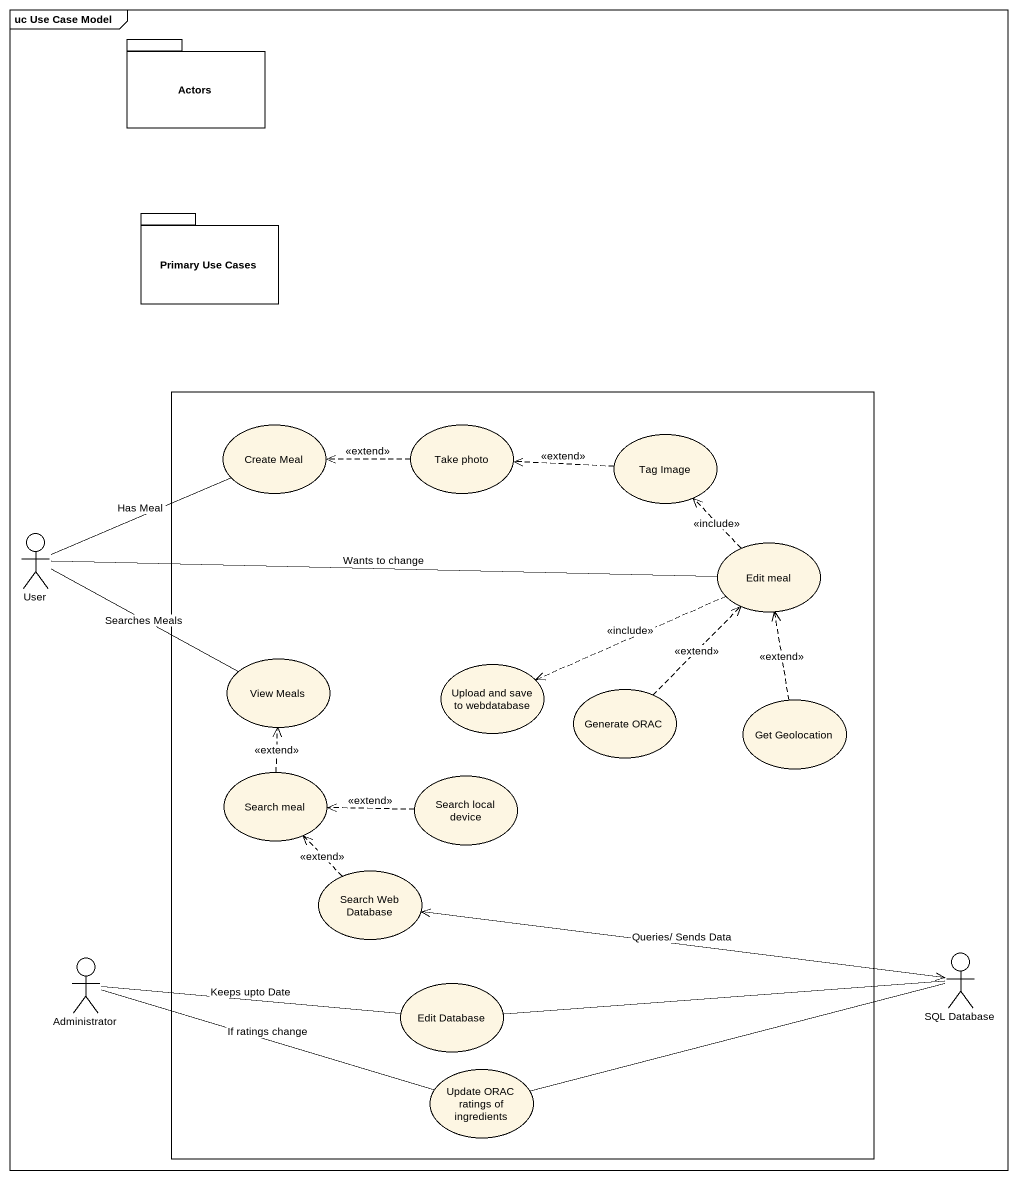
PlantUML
@startuml
mainframe uc Use Case Model
package Actors {
}
package "Primary Use Cases" as Primary_Use_Cases {
}
rectangle " " as rectangle1 {
  usecase "Create Meal" as Create_Meal
  usecase "Take photo" as Take_photo
  usecase "Tag Image" as Tag_Image
  usecase "Edit meal" as Edit_meal
  usecase "View Meals" as View_Meals
  usecase "Upload and save to webdatabase" as Upload_and_save_to
  usecase "Generate ORAC" as Generate_ORAC
  usecase "Get Geolocation" as Get_Geolocation
  usecase "Search meal" as Search_meal
  usecase "Search local device" as Search_local_device
  usecase "Search Web Database" as Search_Web_Database
  usecase "Edit Database" as Edit_Database
  usecase "Update ORAC ratings of ingredients" as Update_ORAC_ratings_of
}
actor User
actor Administrator
actor "SQL Database" as SQL_Database
Take_photo .left.> Create_Meal : <<extend>>
Tag_Image .left.> Take_photo : <<extend>>
User -up- Create_Meal : Has Meal
User -right- Edit_meal : Wants to change
User -right- View_Meals : Searches Meals
Edit_meal .up.> Tag_Image : <<include>>
Edit_meal .left.> Upload_and_save_to : <<include>>
Generate_ORAC .up.> Edit_meal : <<extend>>
Get_Geolocation .up.> Edit_meal : <<extend>>
Search_meal .up.> View_Meals : <<extend>>
Search_local_device .left.> Search_meal : <<extend>>
Search_Web_Database .up.> Search_meal : <<extend>>
Administrator -right- Edit_Database : Keeps upto Date
Administrator -right- Update_ORAC_ratings_of : If ratings change
SQL_Database <-left-> Search_Web_Database : Queries/ Sends Data
SQL_Database -left- Edit_Database
SQL_Database -left- Update_ORAC_ratings_of
@enduml
